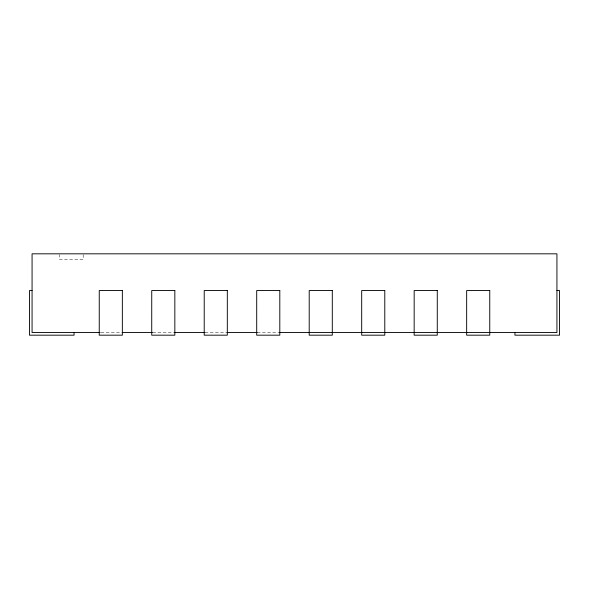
<?xml version="1.0" encoding="UTF-8"?>
<svg xmlns="http://www.w3.org/2000/svg" width="589" height="589" viewBox="0 0 589 589"><rect width="100%" height="100%" fill="white"/><g stroke="black" fill="none" stroke-linecap="round" stroke-linejoin="round"><path stroke-width="0.44" stroke-dasharray="2.94 2.21" d="M101.013 332.549L121.57 332.549M152.845 332.549L173.998 332.549M205.105 332.549L226.434 332.549M257.275 332.549L279.333 332.549M83.189 254.632L83.189 259.491L59.467 259.491L59.467 254.632"/><path stroke-width="0.88" d="M32.071 290.561L29.45 290.561L29.45 335.178L74.059 335.178L74.059 332.549M556.929 290.561L559.55 290.561L559.55 335.178L514.941 335.178L514.941 332.549M100.093 332.549L32.071 332.549L32.071 253.822L556.929 253.822L556.929 332.549L279.333 332.549M122.151 332.549L152.485 332.549M174.55 332.549L204.884 332.549M226.942 332.549L257.275 332.549M122.35 290.561L99.254 290.561L99.246 335.178L122.35 335.178L122.35 290.561M174.837 290.561L151.741 290.561L151.726 335.178L174.837 335.178L174.837 290.561M227.317 290.561L204.228 290.561L204.214 335.178L227.317 335.178L227.317 290.561M279.804 290.561L256.708 290.561L256.701 335.178L279.804 335.178L279.804 290.561M332.299 290.561L309.21 290.561L309.21 335.178L332.299 335.178L332.299 290.561M384.786 290.561L361.69 290.561L361.683 335.178L384.786 335.178L384.786 290.561M437.274 290.561L414.177 290.561L414.163 335.178L437.274 335.178L437.274 290.561M489.754 290.561L466.665 290.561L466.65 335.178L489.754 335.178L489.754 290.561"/></g></svg>
